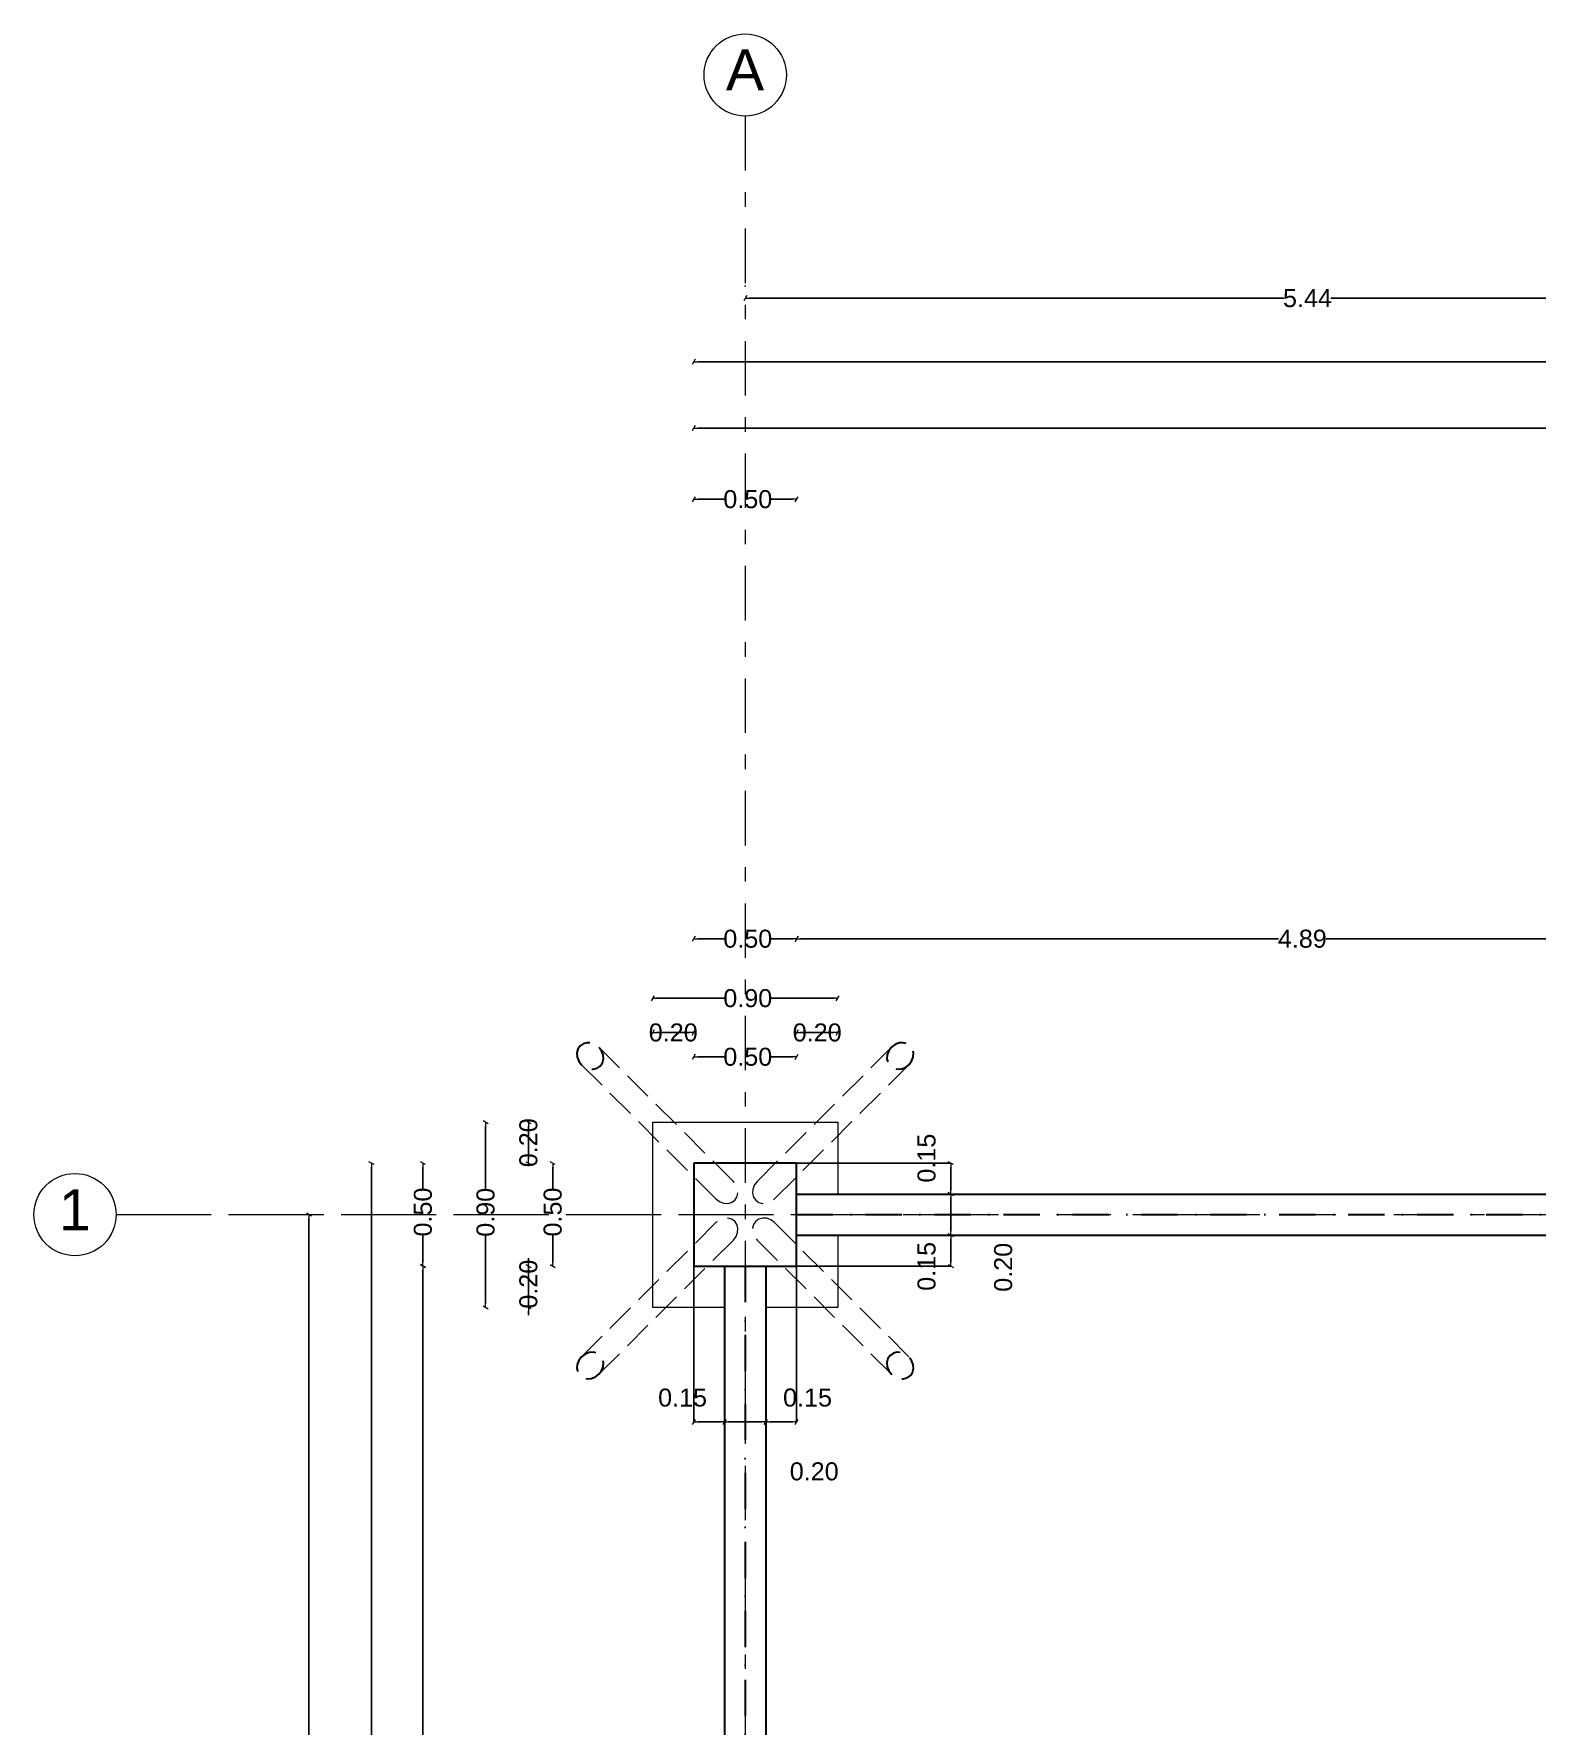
# Model space of a CAD drawing. Header units: millimetres. Extents: x -71878 to 121433, y -67383 to 83273.
# Drawn here: x -58834 to -51524, y 15398 to 23626 of the extents above; entities that cross this region are included whole.
import ezdxf

# ---------------------------------------------------------------- set-up
doc = ezdxf.new("R2010")
doc.units = ezdxf.units.MM
doc.header["$MEASUREMENT"] = 0
for name, pattern in [('Dot & Dashed', [335.138881, 176.388884, -88.194442, 0, -70.555556]), ('Double Dashed', [546.805537, 264.583325, -105.833328, 70.555556, -105.833328]), ('Hidden Line', [195.611112, 141.111112, -54.5])]:
    doc.linetypes.add(name, pattern=pattern)
for name, color, linetype, lineweight in [('ACOTACIONES', 7, 'Continuous', 9), ('COLUMNAS_Pluma_Nº__1', 7, 'Continuous', 0), ('COLUMNAS_Pluma_Nº__81', 7, 'Continuous', 30), ('EJES_Pluma_Nº__21', 7, 'Continuous', 5), ('Losas_Pluma_Nº__1', 7, 'Continuous', 0), ('VIGAS DE CIMENTACION_Pluma_Nº__81', 7, 'Continuous', 30)]:
    doc.layers.add(name, color=color, linetype=linetype, lineweight=lineweight)
doc.styles.add('Estilo_Generado_1', font='swiss.ttf')
doc.styles.add('Estilo_Generado_2', font='Arial.ttf')
doc.dimstyles.new('Estilo_Generado__1', dxfattribs={"dimtxt": 87.5, "dimasz": 19, "dimexe": 0.18, "dimexo": 0, "dimgap": 0.09, "dimtad": 0, "dimlfac": 0.001, "dimzin": 0, "dimdsep": 46, "dimtxsty": 'Estilo_Generado_2', "dimblk": 'ARROWHEAD_2', "dimblk1": 'ARROWHEAD_2', "dimblk2": 'ARROWHEAD_2', "dimcen": 0.09, "dimse1": 1, "dimse2": 1, "dimclrd": 7, "dimclre": 7, "dimclrt": 7, "dimadec": 0, "dimazin": 0, "dimtfac": 1, "dimtmove": 0, "dimatfit": 3, "dimfxl": 1, "dimtolj": 1, "dimtzin": 0, "dimarcsym": 0})
doc.dimstyles.new('Estilo_Generado__2', dxfattribs={"dimtxt": 87.5, "dimasz": 19, "dimexe": 0.18, "dimexo": 0, "dimgap": 0.09, "dimtad": 0, "dimlfac": 0.001, "dimzin": 0, "dimdsep": 46, "dimtxsty": 'Estilo_Generado_2', "dimblk": 'ARROWHEAD_2', "dimblk1": 'ARROWHEAD_2', "dimblk2": 'ARROWHEAD_2', "dimcen": 0.09, "dimse1": 1, "dimse2": 1, "dimclrd": 7, "dimclre": 7, "dimclrt": 7, "dimadec": 0, "dimazin": 0, "dimtfac": 1, "dimtmove": 0, "dimatfit": 3, "dimfxl": 1, "dimtolj": 1, "dimtzin": 0, "dimarcsym": 0})
doc.dimstyles.new('Estilo_Generado__3', dxfattribs={"dimtxt": 87.5, "dimasz": 19, "dimexe": 0.18, "dimexo": 0, "dimgap": 0.09, "dimtad": 0, "dimlfac": 0.001, "dimzin": 0, "dimdsep": 46, "dimtxsty": 'Estilo_Generado_2', "dimblk": 'ARROWHEAD_2', "dimblk1": 'ARROWHEAD_2', "dimblk2": 'ARROWHEAD_2', "dimcen": 0.09, "dimclrd": 7, "dimclre": 7, "dimclrt": 7, "dimadec": 0, "dimazin": 0, "dimtfac": 1, "dimtdec": 4, "dimtmove": 2, "dimatfit": 3, "dimfxl": 1, "dimtolj": 1, "dimtzin": 0, "dimarcsym": 0})
doc.dimstyles.new('Estilo_Generado__4', dxfattribs={"dimtxt": 87.5, "dimasz": 19, "dimexe": 0.18, "dimexo": 0, "dimgap": 0.09, "dimtad": 0, "dimtih": 1, "dimtoh": 1, "dimlfac": 0.001, "dimzin": 0, "dimdsep": 46, "dimtxsty": 'Estilo_Generado_2', "dimblk": 'ARROWHEAD_2', "dimblk1": 'ARROWHEAD_2', "dimblk2": 'ARROWHEAD_2', "dimcen": 0.09, "dimclrd": 7, "dimclre": 7, "dimclrt": 7, "dimadec": 0, "dimazin": 0, "dimtfac": 1, "dimtdec": 4, "dimtmove": 2, "dimatfit": 3, "dimfxl": 1, "dimtolj": 1, "dimtzin": 0, "dimarcsym": 0})

# ---------------------------------------------------------------- blocks, each defined once
blk = doc.blocks.new('ARROWHEAD_2')
at = {"color": 0, "linetype": 'Continuous', "lineweight": 0}
for p, q in [((0, 0), (-1, 0)), ((-0.38, -0.66), (0.38, 0.66))]:
    blk.add_line(p, q, dxfattribs=at)
blk = doc.blocks.new('*D306')
at = {"layer": 'ACOTACIONES', "color": 7, "linetype": 'Continuous', "lineweight": -2, "transparency": 16777216}
for p, q in [((-56429, 17654.2), (-56429, 17673.2)), ((-56429, 17433.9), (-56429, 17635.2)), ((-56429, 17414.9), (-56429, 17395.9))]:
    blk.add_line(p, q, dxfattribs=at)
at = {"layer": 'Defpoints', "color": 0, "linetype": 'Continuous', "transparency": 16777216}
for p in [(-56429, 17635.2), (-55624.9, 17635.2), (-55824.9, 17433.9)]:
    blk.add_point(p, dxfattribs=at)
at = {"layer": 'ACOTACIONES', "color": 7, "linetype": 'Continuous', "lineweight": -2, "transparency": 16777216, "xscale": 19, "yscale": 19, "zscale": 19}
for p, rotation in [((-56429, 17635.2), 270), ((-56429, 17433.9), 90)]:
    blk.add_blockref('ARROWHEAD_2', p, dxfattribs=dict(at, rotation=rotation))
at = {"layer": 'ACOTACIONES', "color": 7, "linetype": 'Continuous', "transparency": 16777216, "insert": (-56429, 17546.9), "char_height": 87.5, "attachment_point": 5, "rotation": 90, "style": 'Estilo_Generado_2'}
blk.add_mtext('\\A1;0.20', dxfattribs=at)
blk = doc.blocks.new('*D307')
at = {"layer": 'ACOTACIONES', "color": 7, "linetype": 'Continuous', "lineweight": -2, "transparency": 16777216}
for p, q in [((-56310.8, 18116.2), (-56310.8, 18010.5)), ((-56310.8, 17654.2), (-56310.8, 17784.7))]:
    blk.add_line(p, q, dxfattribs=at)
at = {"layer": 'Defpoints', "color": 0, "linetype": 'Continuous', "transparency": 16777216}
for p in [(-56310.8, 18135.2), (-55624.9, 18135.2), (-55624.9, 17635.2)]:
    blk.add_point(p, dxfattribs=at)
at = {"layer": 'ACOTACIONES', "color": 7, "linetype": 'Continuous', "lineweight": -2, "transparency": 16777216, "xscale": 19, "yscale": 19, "zscale": 19}
for p, rotation in [((-56310.8, 18135.2), 90), ((-56310.8, 17635.2), 270)]:
    blk.add_blockref('ARROWHEAD_2', p, dxfattribs=dict(at, rotation=rotation))
at = {"layer": 'ACOTACIONES', "color": 7, "linetype": 'Continuous', "transparency": 16777216, "insert": (-56310.8, 17897.6), "char_height": 87.5, "attachment_point": 5, "rotation": 90, "style": 'Estilo_Generado_2'}
blk.add_mtext('\\A1;0.50', dxfattribs=at)
blk = doc.blocks.new('*D308')
at = {"layer": 'ACOTACIONES', "color": 7, "linetype": 'Continuous', "lineweight": -2, "transparency": 16777216}
blk.add_line((-56429, 18154.2), (-56429, 18314.9), dxfattribs=at)
at = {"layer": 'Defpoints', "color": 0, "linetype": 'Continuous', "transparency": 16777216}
for p in [(-56429, 18333.9), (-55824.9, 18333.9), (-55624.9, 18135.2)]:
    blk.add_point(p, dxfattribs=at)
at = {"layer": 'ACOTACIONES', "color": 7, "linetype": 'Continuous', "lineweight": -2, "transparency": 16777216, "xscale": 19, "yscale": 19, "zscale": 19}
for p, rotation in [((-56429, 18333.9), 90), ((-56429, 18135.2), 270)]:
    blk.add_blockref('ARROWHEAD_2', p, dxfattribs=dict(at, rotation=rotation))
at = {"layer": 'ACOTACIONES', "color": 7, "linetype": 'Continuous', "transparency": 16777216, "insert": (-56429, 18234.6), "char_height": 87.5, "attachment_point": 5, "rotation": 90, "style": 'Estilo_Generado_2'}
blk.add_mtext('\\A1;0.20', dxfattribs=at)
blk = doc.blocks.new('*D309')
at = {"layer": 'ACOTACIONES', "color": 7, "linetype": 'Continuous', "lineweight": -2, "transparency": 16777216}
blk.add_line((-55805.9, 18770.2), (-55643.9, 18770.2), dxfattribs=at)
at = {"layer": 'Defpoints', "color": 0, "linetype": 'Continuous', "transparency": 16777216}
for p in [(-55624.9, 18770.2), (-55824.9, 18333.9), (-55624.9, 18135.2)]:
    blk.add_point(p, dxfattribs=at)
at = {"layer": 'ACOTACIONES', "color": 7, "linetype": 'Continuous', "lineweight": -2, "transparency": 16777216, "xscale": 19, "yscale": 19, "zscale": 19, "rotation": 180}
blk.add_blockref('ARROWHEAD_2', (-55824.9, 18770.2), dxfattribs=at)
at = {"layer": 'ACOTACIONES', "color": 7, "linetype": 'Continuous', "lineweight": -2, "transparency": 16777216, "xscale": 19, "yscale": 19, "zscale": 19}
blk.add_blockref('ARROWHEAD_2', (-55624.9, 18770.2), dxfattribs=at)
at = {"layer": 'ACOTACIONES', "color": 7, "linetype": 'Continuous', "transparency": 16777216, "insert": (-55724.9, 18770.2), "char_height": 87.5, "attachment_point": 5, "style": 'Estilo_Generado_2'}
blk.add_mtext('\\A1;0.20', dxfattribs=at)
blk = doc.blocks.new('*D310')
at = {"layer": 'ACOTACIONES', "color": 7, "linetype": 'Continuous', "lineweight": -2, "transparency": 16777216}
for p, q in [((-55605.9, 18652), (-55475.5, 18652)), ((-55143.9, 18652), (-55249.7, 18652))]:
    blk.add_line(p, q, dxfattribs=at)
at = {"layer": 'Defpoints', "color": 0, "linetype": 'Continuous', "transparency": 16777216}
for p in [(-55124.9, 18652), (-55624.9, 18135.2), (-55124.9, 18135.2)]:
    blk.add_point(p, dxfattribs=at)
at = {"layer": 'ACOTACIONES', "color": 7, "linetype": 'Continuous', "lineweight": -2, "transparency": 16777216, "xscale": 19, "yscale": 19, "zscale": 19, "rotation": 180}
blk.add_blockref('ARROWHEAD_2', (-55624.9, 18652), dxfattribs=at)
at = {"layer": 'ACOTACIONES', "color": 7, "linetype": 'Continuous', "lineweight": -2, "transparency": 16777216, "xscale": 19, "yscale": 19, "zscale": 19}
blk.add_blockref('ARROWHEAD_2', (-55124.9, 18652), dxfattribs=at)
at = {"layer": 'ACOTACIONES', "color": 7, "linetype": 'Continuous', "transparency": 16777216, "insert": (-55362.6, 18652), "char_height": 87.5, "attachment_point": 5, "style": 'Estilo_Generado_2'}
blk.add_mtext('\\A1;0.50', dxfattribs=at)
blk = doc.blocks.new('*D311')
at = {"layer": 'ACOTACIONES', "color": 7, "linetype": 'Continuous', "lineweight": -2, "transparency": 16777216}
blk.add_line((-55105.9, 18770.2), (-54943.9, 18770.2), dxfattribs=at)
at = {"layer": 'Defpoints', "color": 0, "linetype": 'Continuous', "transparency": 16777216}
for p in [(-54924.9, 18770.2), (-54924.9, 18333.9), (-55124.9, 18135.2)]:
    blk.add_point(p, dxfattribs=at)
at = {"layer": 'ACOTACIONES', "color": 7, "linetype": 'Continuous', "lineweight": -2, "transparency": 16777216, "xscale": 19, "yscale": 19, "zscale": 19, "rotation": 180}
blk.add_blockref('ARROWHEAD_2', (-55124.9, 18770.2), dxfattribs=at)
at = {"layer": 'ACOTACIONES', "color": 7, "linetype": 'Continuous', "lineweight": -2, "transparency": 16777216, "xscale": 19, "yscale": 19, "zscale": 19}
blk.add_blockref('ARROWHEAD_2', (-54924.9, 18770.2), dxfattribs=at)
at = {"layer": 'ACOTACIONES', "color": 7, "linetype": 'Continuous', "transparency": 16777216, "insert": (-55024.9, 18770.2), "char_height": 87.5, "attachment_point": 5, "style": 'Estilo_Generado_2'}
blk.add_mtext('\\A1;0.20', dxfattribs=at)
blk = doc.blocks.new('*D313')
at = {"layer": 'ACOTACIONES', "color": 7, "linetype": 'Continuous', "lineweight": -2, "transparency": 16777216}
for p, q in [((-56942.1, 17616.2), (-56942.1, 14567.1)), ((-56942.1, 11265.1), (-56942.1, 14338.9))]:
    blk.add_line(p, q, dxfattribs=at)
at = {"layer": 'Defpoints', "color": 0, "linetype": 'Continuous', "transparency": 16777216}
for p in [(-56942.1, 17635.2), (-55624.9, 17635.2), (-55624.9, 11246.1)]:
    blk.add_point(p, dxfattribs=at)
at = {"layer": 'ACOTACIONES', "color": 7, "linetype": 'Continuous', "lineweight": -2, "transparency": 16777216, "xscale": 19, "yscale": 19, "zscale": 19}
for p, rotation in [((-56942.1, 17635.2), 90), ((-56942.1, 11246.1), 270)]:
    blk.add_blockref('ARROWHEAD_2', p, dxfattribs=dict(at, rotation=rotation))
at = {"layer": 'ACOTACIONES', "color": 7, "linetype": 'Continuous', "transparency": 16777216, "insert": (-56942.1, 14453), "char_height": 87.5, "attachment_point": 5, "rotation": 90, "style": 'Estilo_Generado_2'}
blk.add_mtext('\\A1;6.39', dxfattribs=at)
blk = doc.blocks.new('*D314')
at = {"layer": 'ACOTACIONES', "color": 7, "linetype": 'Continuous', "lineweight": -2, "transparency": 16777216}
for p, q in [((-56942.1, 18116.2), (-56942.1, 18010.5)), ((-56942.1, 17654.2), (-56942.1, 17784.7))]:
    blk.add_line(p, q, dxfattribs=at)
at = {"layer": 'Defpoints', "color": 0, "linetype": 'Continuous', "transparency": 16777216}
for p in [(-56942.1, 18135.2), (-55624.9, 18135.2), (-55624.9, 17635.2)]:
    blk.add_point(p, dxfattribs=at)
at = {"layer": 'ACOTACIONES', "color": 7, "linetype": 'Continuous', "lineweight": -2, "transparency": 16777216, "xscale": 19, "yscale": 19, "zscale": 19}
for p, rotation in [((-56942.1, 18135.2), 90), ((-56942.1, 17635.2), 270)]:
    blk.add_blockref('ARROWHEAD_2', p, dxfattribs=dict(at, rotation=rotation))
at = {"layer": 'ACOTACIONES', "color": 7, "linetype": 'Continuous', "transparency": 16777216, "insert": (-56942.1, 17897.6), "char_height": 87.5, "attachment_point": 5, "rotation": 90, "style": 'Estilo_Generado_2'}
blk.add_mtext('\\A1;0.50', dxfattribs=at)
blk = doc.blocks.new('*D331')
at = {"layer": 'ACOTACIONES', "color": 7, "linetype": 'Continuous', "lineweight": -2, "transparency": 16777216}
for p, q in [((-56637.2, 18314.9), (-56637.2, 18009.2)), ((-56637.2, 17452.9), (-56637.2, 17783.4))]:
    blk.add_line(p, q, dxfattribs=at)
at = {"layer": 'Defpoints', "color": 0, "linetype": 'Continuous', "transparency": 16777216}
for p in [(-56637.2, 18333.9), (-55824.9, 18333.9), (-55824.9, 17433.9)]:
    blk.add_point(p, dxfattribs=at)
at = {"layer": 'ACOTACIONES', "color": 7, "linetype": 'Continuous', "lineweight": -2, "transparency": 16777216, "xscale": 19, "yscale": 19, "zscale": 19}
for p, rotation in [((-56637.2, 18333.9), 90), ((-56637.2, 17433.9), 270)]:
    blk.add_blockref('ARROWHEAD_2', p, dxfattribs=dict(at, rotation=rotation))
at = {"layer": 'ACOTACIONES', "color": 7, "linetype": 'Continuous', "transparency": 16777216, "insert": (-56637.2, 17896.3), "char_height": 87.5, "attachment_point": 5, "rotation": 90, "style": 'Estilo_Generado_2'}
blk.add_mtext('\\A1;0.90', dxfattribs=at)
blk = doc.blocks.new('*D332')
at = {"layer": 'ACOTACIONES', "color": 7, "linetype": 'Continuous', "lineweight": -2, "transparency": 16777216}
for p, q in [((-55805.9, 18936.9), (-55475.5, 18936.9)), ((-54943.9, 18936.9), (-55249.7, 18936.9))]:
    blk.add_line(p, q, dxfattribs=at)
at = {"layer": 'Defpoints', "color": 0, "linetype": 'Continuous', "transparency": 16777216}
for p in [(-54924.9, 18936.9), (-55824.9, 18333.9), (-54924.9, 18333.9)]:
    blk.add_point(p, dxfattribs=at)
at = {"layer": 'ACOTACIONES', "color": 7, "linetype": 'Continuous', "lineweight": -2, "transparency": 16777216, "xscale": 19, "yscale": 19, "zscale": 19, "rotation": 180}
blk.add_blockref('ARROWHEAD_2', (-55824.9, 18936.9), dxfattribs=at)
at = {"layer": 'ACOTACIONES', "color": 7, "linetype": 'Continuous', "lineweight": -2, "transparency": 16777216, "xscale": 19, "yscale": 19, "zscale": 19}
blk.add_blockref('ARROWHEAD_2', (-54924.9, 18936.9), dxfattribs=at)
at = {"layer": 'ACOTACIONES', "color": 7, "linetype": 'Continuous', "transparency": 16777216, "insert": (-55362.6, 18936.9), "char_height": 87.5, "attachment_point": 5, "style": 'Estilo_Generado_2'}
blk.add_mtext('\\A1;0.90', dxfattribs=at)
blk = doc.blocks.new('*D343')
at = {"layer": 'ACOTACIONES', "color": 7, "linetype": 'Continuous', "lineweight": -2, "transparency": 16777216}
for p, q in [((-57192.1, 18116.2), (-57192.1, 14566.5)), ((-57192.1, 10765.1), (-57192.1, 14339.5))]:
    blk.add_line(p, q, dxfattribs=at)
at = {"layer": 'Defpoints', "color": 0, "linetype": 'Continuous', "transparency": 16777216}
for p in [(-57192.1, 18135.2), (-55624.9, 18135.2), (-55624.9, 10746.1)]:
    blk.add_point(p, dxfattribs=at)
at = {"layer": 'ACOTACIONES', "color": 7, "linetype": 'Continuous', "lineweight": -2, "transparency": 16777216, "xscale": 19, "yscale": 19, "zscale": 19}
for p, rotation in [((-57192.1, 18135.2), 90), ((-57192.1, 10746.1), 270)]:
    blk.add_blockref('ARROWHEAD_2', p, dxfattribs=dict(at, rotation=rotation))
at = {"layer": 'ACOTACIONES', "color": 7, "linetype": 'Continuous', "transparency": 16777216, "insert": (-57192.1, 14453), "char_height": 87.5, "attachment_point": 5, "rotation": 90, "style": 'Estilo_Generado_2'}
blk.add_mtext('\\A1;7.39', dxfattribs=at)
blk = doc.blocks.new('*D368')
at = {"layer": 'ACOTACIONES', "color": 7, "linetype": 'Continuous', "lineweight": -2, "transparency": 16777216}
for p, q in [((-55605.9, 19226), (-55475.5, 19226)), ((-55143.9, 19226), (-55249.7, 19226))]:
    blk.add_line(p, q, dxfattribs=at)
at = {"layer": 'Defpoints', "color": 0, "linetype": 'Continuous', "transparency": 16777216}
for p in [(-55124.9, 19226), (-55624.9, 18135.2), (-55124.9, 18135.2)]:
    blk.add_point(p, dxfattribs=at)
at = {"layer": 'ACOTACIONES', "color": 7, "linetype": 'Continuous', "lineweight": -2, "transparency": 16777216, "xscale": 19, "yscale": 19, "zscale": 19, "rotation": 180}
blk.add_blockref('ARROWHEAD_2', (-55624.9, 19226), dxfattribs=at)
at = {"layer": 'ACOTACIONES', "color": 7, "linetype": 'Continuous', "lineweight": -2, "transparency": 16777216, "xscale": 19, "yscale": 19, "zscale": 19}
blk.add_blockref('ARROWHEAD_2', (-55124.9, 19226), dxfattribs=at)
at = {"layer": 'ACOTACIONES', "color": 7, "linetype": 'Continuous', "transparency": 16777216, "insert": (-55362.6, 19226), "char_height": 87.5, "attachment_point": 5, "style": 'Estilo_Generado_2'}
blk.add_mtext('\\A1;0.50', dxfattribs=at)
blk = doc.blocks.new('*D369')
at = {"layer": 'ACOTACIONES', "color": 7, "linetype": 'Continuous', "lineweight": -2, "transparency": 16777216}
for p, q in [((-55105.9, 19226), (-52781.4, 19226)), ((-50250.9, 19226), (-52550.8, 19226))]:
    blk.add_line(p, q, dxfattribs=at)
at = {"layer": 'Defpoints', "color": 0, "linetype": 'Continuous', "transparency": 16777216}
for p in [(-50231.9, 19226), (-50231.9, 18185.2), (-55124.9, 18135.2)]:
    blk.add_point(p, dxfattribs=at)
at = {"layer": 'ACOTACIONES', "color": 7, "linetype": 'Continuous', "lineweight": -2, "transparency": 16777216, "xscale": 19, "yscale": 19, "zscale": 19, "rotation": 180}
blk.add_blockref('ARROWHEAD_2', (-55124.9, 19226), dxfattribs=at)
at = {"layer": 'ACOTACIONES', "color": 7, "linetype": 'Continuous', "lineweight": -2, "transparency": 16777216, "xscale": 19, "yscale": 19, "zscale": 19}
blk.add_blockref('ARROWHEAD_2', (-50231.9, 19226), dxfattribs=at)
at = {"layer": 'ACOTACIONES', "color": 7, "linetype": 'Continuous', "transparency": 16777216, "insert": (-52666.1, 19226), "char_height": 87.5, "attachment_point": 5, "style": 'Estilo_Generado_2'}
blk.add_mtext('\\A1;4.89', dxfattribs=at)
blk = doc.blocks.new('*D373')
at = {"layer": 'ACOTACIONES', "color": 7, "linetype": 'Continuous', "lineweight": -2, "transparency": 16777216}
for p, q in [((-57496.1, 17866.2), (-57496.1, 14565.8)), ((-57496.1, 11012.5), (-57496.1, 14337.6))]:
    blk.add_line(p, q, dxfattribs=at)
at = {"layer": 'Defpoints', "color": 0, "linetype": 'Continuous', "transparency": 16777216}
for p in [(-57496.1, 17885.2), (-55374.9, 17885.2), (-55374.9, 10993.5)]:
    blk.add_point(p, dxfattribs=at)
at = {"layer": 'ACOTACIONES', "color": 7, "linetype": 'Continuous', "lineweight": -2, "transparency": 16777216, "xscale": 19, "yscale": 19, "zscale": 19}
for p, rotation in [((-57496.1, 17885.2), 90), ((-57496.1, 10993.5), 270)]:
    blk.add_blockref('ARROWHEAD_2', p, dxfattribs=dict(at, rotation=rotation))
at = {"layer": 'ACOTACIONES', "color": 7, "linetype": 'Continuous', "transparency": 16777216, "insert": (-57496.1, 14451.7), "char_height": 87.5, "attachment_point": 5, "rotation": 90, "style": 'Estilo_Generado_2'}
blk.add_mtext('\\A1;6.89', dxfattribs=at)
blk = doc.blocks.new('*D376')
at = {"layer": 'ACOTACIONES', "color": 7, "linetype": 'Continuous', "lineweight": -2, "transparency": 16777216}
for p, q in [((-55124.9, 17785.2), (-54374.6, 17785.2)), ((-54374.8, 17654.2), (-54374.8, 17766.2)), ((-55124.9, 17635.2), (-54374.6, 17635.2))]:
    blk.add_line(p, q, dxfattribs=at)
at = {"layer": 'Defpoints', "color": 0, "linetype": 'Continuous', "transparency": 16777216}
for p in [(-55124.9, 17785.2), (-54374.8, 17785.2), (-55124.9, 17635.2)]:
    blk.add_point(p, dxfattribs=at)
at = {"layer": 'ACOTACIONES', "color": 7, "linetype": 'Continuous', "lineweight": -2, "transparency": 16777216, "xscale": 19, "yscale": 19, "zscale": 19}
for p, rotation in [((-54374.8, 17785.2), 90), ((-54374.8, 17635.2), 270)]:
    blk.add_blockref('ARROWHEAD_2', p, dxfattribs=dict(at, rotation=rotation))
at = {"layer": 'ACOTACIONES', "color": 7, "linetype": 'Continuous', "transparency": 16777216, "insert": (-54492.9, 17633.6), "char_height": 87.5, "attachment_point": 5, "rotation": 90, "style": 'Estilo_Generado_2'}
blk.add_mtext('\\A1;0.15', dxfattribs=at)
blk = doc.blocks.new('*D377')
at = {"layer": 'ACOTACIONES', "color": 7, "linetype": 'Continuous', "lineweight": -2, "transparency": 16777216}
for p, q in [((-55124.9, 17985.2), (-54374.6, 17985.2)), ((-54374.8, 17804.2), (-54374.8, 17966.2)), ((-55124.9, 17785.2), (-54374.6, 17785.2))]:
    blk.add_line(p, q, dxfattribs=at)
at = {"layer": 'Defpoints', "color": 0, "linetype": 'Continuous', "transparency": 16777216}
for p in [(-55124.9, 17985.2), (-54374.8, 17985.2), (-55124.9, 17785.2)]:
    blk.add_point(p, dxfattribs=at)
at = {"layer": 'ACOTACIONES', "color": 7, "linetype": 'Continuous', "lineweight": -2, "transparency": 16777216, "xscale": 19, "yscale": 19, "zscale": 19}
for p, rotation in [((-54374.8, 17985.2), 90), ((-54374.8, 17785.2), 270)]:
    blk.add_blockref('ARROWHEAD_2', p, dxfattribs=dict(at, rotation=rotation))
at = {"layer": 'ACOTACIONES', "color": 7, "linetype": 'Continuous', "transparency": 16777216, "insert": (-54120.2, 17628.9), "char_height": 87.5, "attachment_point": 5, "rotation": 90, "style": 'Estilo_Generado_2'}
blk.add_mtext('\\A1;0.20', dxfattribs=at)
blk = doc.blocks.new('*D378')
at = {"layer": 'ACOTACIONES', "color": 7, "linetype": 'Continuous', "lineweight": -2, "transparency": 16777216}
for p, q in [((-55124.9, 18135.2), (-54374.6, 18135.2)), ((-54374.8, 18004.2), (-54374.8, 18116.2)), ((-55124.9, 17985.2), (-54374.6, 17985.2))]:
    blk.add_line(p, q, dxfattribs=at)
at = {"layer": 'Defpoints', "color": 0, "linetype": 'Continuous', "transparency": 16777216}
for p in [(-55124.9, 18135.2), (-54374.8, 18135.2), (-55124.9, 17985.2)]:
    blk.add_point(p, dxfattribs=at)
at = {"layer": 'ACOTACIONES', "color": 7, "linetype": 'Continuous', "lineweight": -2, "transparency": 16777216, "xscale": 19, "yscale": 19, "zscale": 19}
for p, rotation in [((-54374.8, 18135.2), 90), ((-54374.8, 17985.2), 270)]:
    blk.add_blockref('ARROWHEAD_2', p, dxfattribs=dict(at, rotation=rotation))
at = {"layer": 'ACOTACIONES', "color": 7, "linetype": 'Continuous', "transparency": 16777216, "insert": (-54492.9, 18159.6), "char_height": 87.5, "attachment_point": 5, "rotation": 90, "style": 'Estilo_Generado_2'}
blk.add_mtext('\\A1;0.15', dxfattribs=at)
blk = doc.blocks.new('*D385')
at = {"layer": 'ACOTACIONES', "color": 7, "linetype": 'Continuous', "lineweight": -2, "transparency": 16777216}
for p, q in [((-55624.9, 17635.2), (-55624.9, 16876.8)), ((-55474.9, 17635.2), (-55474.9, 16876.8)), ((-55605.9, 16876.9), (-55493.9, 16876.9))]:
    blk.add_line(p, q, dxfattribs=at)
at = {"layer": 'Defpoints', "color": 0, "linetype": 'Continuous', "transparency": 16777216}
for p in [(-55624.9, 17635.2), (-55474.9, 17635.2), (-55474.9, 16876.9)]:
    blk.add_point(p, dxfattribs=at)
at = {"layer": 'ACOTACIONES', "color": 7, "linetype": 'Continuous', "lineweight": -2, "transparency": 16777216, "xscale": 19, "yscale": 19, "zscale": 19, "rotation": 180}
blk.add_blockref('ARROWHEAD_2', (-55624.9, 16876.9), dxfattribs=at)
at = {"layer": 'ACOTACIONES', "color": 7, "linetype": 'Continuous', "lineweight": -2, "transparency": 16777216, "xscale": 19, "yscale": 19, "zscale": 19}
blk.add_blockref('ARROWHEAD_2', (-55474.9, 16876.9), dxfattribs=at)
at = {"layer": 'ACOTACIONES', "color": 7, "linetype": 'Continuous', "transparency": 16777216, "insert": (-55679.5, 16995.1), "char_height": 87.5, "attachment_point": 5, "style": 'Estilo_Generado_2'}
blk.add_mtext('\\A1;0.15', dxfattribs=at)
blk = doc.blocks.new('*D386')
at = {"layer": 'ACOTACIONES', "color": 7, "linetype": 'Continuous', "lineweight": -2, "transparency": 16777216}
for p, q in [((-55474.9, 17635.2), (-55474.9, 16876.8)), ((-55274.9, 17635.2), (-55274.9, 16876.8)), ((-55455.9, 16876.9), (-55293.9, 16876.9))]:
    blk.add_line(p, q, dxfattribs=at)
at = {"layer": 'Defpoints', "color": 0, "linetype": 'Continuous', "transparency": 16777216}
for p in [(-55474.9, 17635.2), (-55274.9, 17635.2), (-55274.9, 16876.9)]:
    blk.add_point(p, dxfattribs=at)
at = {"layer": 'ACOTACIONES', "color": 7, "linetype": 'Continuous', "lineweight": -2, "transparency": 16777216, "xscale": 19, "yscale": 19, "zscale": 19, "rotation": 180}
blk.add_blockref('ARROWHEAD_2', (-55474.9, 16876.9), dxfattribs=at)
at = {"layer": 'ACOTACIONES', "color": 7, "linetype": 'Continuous', "lineweight": -2, "transparency": 16777216, "xscale": 19, "yscale": 19, "zscale": 19}
blk.add_blockref('ARROWHEAD_2', (-55274.9, 16876.9), dxfattribs=at)
at = {"layer": 'ACOTACIONES', "color": 7, "linetype": 'Continuous', "transparency": 16777216, "insert": (-55039.4, 16636.3), "char_height": 87.5, "attachment_point": 5, "style": 'Estilo_Generado_2'}
blk.add_mtext('\\A1;0.20', dxfattribs=at)
blk = doc.blocks.new('*D387')
at = {"layer": 'ACOTACIONES', "color": 7, "linetype": 'Continuous', "lineweight": -2, "transparency": 16777216}
for p, q in [((-55274.9, 17635.2), (-55274.9, 16876.8)), ((-55124.9, 17635.2), (-55124.9, 16876.8)), ((-55255.9, 16876.9), (-55143.9, 16876.9))]:
    blk.add_line(p, q, dxfattribs=at)
at = {"layer": 'Defpoints', "color": 0, "linetype": 'Continuous', "transparency": 16777216}
for p in [(-55274.9, 17635.2), (-55124.9, 17635.2), (-55124.9, 16876.9)]:
    blk.add_point(p, dxfattribs=at)
at = {"layer": 'ACOTACIONES', "color": 7, "linetype": 'Continuous', "lineweight": -2, "transparency": 16777216, "xscale": 19, "yscale": 19, "zscale": 19, "rotation": 180}
blk.add_blockref('ARROWHEAD_2', (-55274.9, 16876.9), dxfattribs=at)
at = {"layer": 'ACOTACIONES', "color": 7, "linetype": 'Continuous', "lineweight": -2, "transparency": 16777216, "xscale": 19, "yscale": 19, "zscale": 19}
blk.add_blockref('ARROWHEAD_2', (-55124.9, 16876.9), dxfattribs=at)
at = {"layer": 'ACOTACIONES', "color": 7, "linetype": 'Continuous', "transparency": 16777216, "insert": (-55072, 16995.1), "char_height": 87.5, "attachment_point": 5, "style": 'Estilo_Generado_2'}
blk.add_mtext('\\A1;0.15', dxfattribs=at)
blk = doc.blocks.new('*D400')
at = {"layer": 'ACOTACIONES', "color": 7, "linetype": 'Continuous', "lineweight": -2, "transparency": 16777216}
for p, q in [((-55605.9, 21363), (-55475.5, 21363)), ((-55143.9, 21363), (-55249.7, 21363))]:
    blk.add_line(p, q, dxfattribs=at)
at = {"layer": 'Defpoints', "color": 0, "linetype": 'Continuous', "transparency": 16777216}
for p in [(-55124.9, 21363), (-55624.9, 18135.2), (-55124.9, 18135.2)]:
    blk.add_point(p, dxfattribs=at)
at = {"layer": 'ACOTACIONES', "color": 7, "linetype": 'Continuous', "lineweight": -2, "transparency": 16777216, "xscale": 19, "yscale": 19, "zscale": 19, "rotation": 180}
blk.add_blockref('ARROWHEAD_2', (-55624.9, 21363), dxfattribs=at)
at = {"layer": 'ACOTACIONES', "color": 7, "linetype": 'Continuous', "lineweight": -2, "transparency": 16777216, "xscale": 19, "yscale": 19, "zscale": 19}
blk.add_blockref('ARROWHEAD_2', (-55124.9, 21363), dxfattribs=at)
at = {"layer": 'ACOTACIONES', "color": 7, "linetype": 'Continuous', "transparency": 16777216, "insert": (-55362.6, 21363), "char_height": 87.5, "attachment_point": 5, "style": 'Estilo_Generado_2'}
blk.add_mtext('\\A1;0.50', dxfattribs=at)
blk = doc.blocks.new('*D401')
at = {"layer": 'ACOTACIONES', "color": 7, "linetype": 'Continuous', "lineweight": -2, "transparency": 16777216}
for p, q in [((-55605.9, 22030.9), (-50050.2, 22030.9)), ((-44257.9, 22030.9), (-49773.1, 22030.9))]:
    blk.add_line(p, q, dxfattribs=at)
at = {"layer": 'Defpoints', "color": 0, "linetype": 'Continuous', "transparency": 16777216}
for p in [(-44238.9, 22030.9), (-55624.9, 18135.2), (-44238.9, 18135.2)]:
    blk.add_point(p, dxfattribs=at)
at = {"layer": 'ACOTACIONES', "color": 7, "linetype": 'Continuous', "lineweight": -2, "transparency": 16777216, "xscale": 19, "yscale": 19, "zscale": 19, "rotation": 180}
blk.add_blockref('ARROWHEAD_2', (-55624.9, 22030.9), dxfattribs=at)
at = {"layer": 'ACOTACIONES', "color": 7, "linetype": 'Continuous', "lineweight": -2, "transparency": 16777216, "xscale": 19, "yscale": 19, "zscale": 19}
blk.add_blockref('ARROWHEAD_2', (-44238.9, 22030.9), dxfattribs=at)
at = {"layer": 'ACOTACIONES', "color": 7, "linetype": 'Continuous', "transparency": 16777216, "insert": (-49911.6, 22030.9), "char_height": 87.5, "attachment_point": 5, "style": 'Estilo_Generado_2'}
blk.add_mtext('\\A1;11.39', dxfattribs=at)
blk = doc.blocks.new('*D402')
at = {"layer": 'ACOTACIONES', "color": 7, "linetype": 'Continuous', "lineweight": -2, "transparency": 16777216}
for p, q in [((-55605.9, 21708.7), (-50075.2, 21708.7)), ((-44307.9, 21708.7), (-49798.1, 21708.7))]:
    blk.add_line(p, q, dxfattribs=at)
at = {"layer": 'Defpoints', "color": 0, "linetype": 'Continuous', "transparency": 16777216}
for p in [(-44288.9, 21708.7), (-44288.9, 20462.1), (-55624.9, 18135.2)]:
    blk.add_point(p, dxfattribs=at)
at = {"layer": 'ACOTACIONES', "color": 7, "linetype": 'Continuous', "lineweight": -2, "transparency": 16777216, "xscale": 19, "yscale": 19, "zscale": 19, "rotation": 180}
blk.add_blockref('ARROWHEAD_2', (-55624.9, 21708.7), dxfattribs=at)
at = {"layer": 'ACOTACIONES', "color": 7, "linetype": 'Continuous', "lineweight": -2, "transparency": 16777216, "xscale": 19, "yscale": 19, "zscale": 19}
blk.add_blockref('ARROWHEAD_2', (-44288.9, 21708.7), dxfattribs=at)
at = {"layer": 'ACOTACIONES', "color": 7, "linetype": 'Continuous', "transparency": 16777216, "insert": (-49936.6, 21708.7), "char_height": 87.5, "attachment_point": 5, "style": 'Estilo_Generado_2'}
blk.add_mtext('\\A1;11.34', dxfattribs=at)
blk = doc.blocks.new('*D403')
at = {"layer": 'ACOTACIONES', "color": 7, "linetype": 'Continuous', "lineweight": -2, "transparency": 16777216}
for p, q in [((-55355.9, 22340.6), (-52754, 22340.6)), ((-49950.9, 22340.6), (-52528.2, 22340.6))]:
    blk.add_line(p, q, dxfattribs=at)
at = {"layer": 'Defpoints', "color": 0, "linetype": 'Continuous', "transparency": 16777216}
for p in [(-49931.9, 22340.6), (-55374.9, 18333.9), (-49931.9, 18185.2)]:
    blk.add_point(p, dxfattribs=at)
at = {"layer": 'ACOTACIONES', "color": 7, "linetype": 'Continuous', "lineweight": -2, "transparency": 16777216, "xscale": 19, "yscale": 19, "zscale": 19, "rotation": 180}
blk.add_blockref('ARROWHEAD_2', (-55374.9, 22340.6), dxfattribs=at)
at = {"layer": 'ACOTACIONES', "color": 7, "linetype": 'Continuous', "lineweight": -2, "transparency": 16777216, "xscale": 19, "yscale": 19, "zscale": 19}
blk.add_blockref('ARROWHEAD_2', (-49931.9, 22340.6), dxfattribs=at)
at = {"layer": 'ACOTACIONES', "color": 7, "linetype": 'Continuous', "transparency": 16777216, "insert": (-52641.1, 22340.6), "char_height": 87.5, "attachment_point": 5, "style": 'Estilo_Generado_2'}
blk.add_mtext('\\A1;5.44', dxfattribs=at)

msp = doc.modelspace()

# ---------------------------------------------------------------- linework, layer by layer
at = {"layer": 'COLUMNAS_Pluma_Nº__1', "linetype": 'Hidden Line', "flags": 128}
for points in [[(-55432.554, 18046.392), (-56086.357, 18698.984)], [(-55317.328, 18046.392), (-54663.526, 18698.984)], [(-55517.328, 17961.461), (-56171.131, 18614.052)], [(-55232.554, 17961.461), (-54578.752, 18614.052)], [(-55517.328, 17961.461), (-55500.101, 17948.414), (-55480.411, 17940.802), (-55460.185, 17939.369), (-55441.404, 17944.255), (-55425.906, 17954.982), (-55415.208, 17970.5), (-55410.357, 17989.29), (-55411.827, 18009.513), (-55419.476, 18029.189), (-55432.554, 18046.392)], [(-55317.328, 18046.392), (-55330.406, 18029.189), (-55338.055, 18009.513), (-55339.526, 17989.29), (-55334.675, 17970.5), (-55323.976, 17954.982), (-55308.478, 17944.255), (-55289.697, 17939.369), (-55269.472, 17940.802), (-55249.782, 17948.414), (-55232.554, 17961.461)], [(-55432.554, 17761.461), (-55419.476, 17778.664), (-55411.827, 17798.34), (-55410.357, 17818.562), (-55415.208, 17837.353), (-55425.906, 17852.871), (-55441.404, 17863.598), (-55460.185, 17868.484), (-55480.411, 17867.051), (-55500.101, 17859.438), (-55517.328, 17846.392)], [(-55232.554, 17846.392), (-55249.782, 17859.438), (-55269.472, 17867.051), (-55289.697, 17868.484), (-55308.478, 17863.598), (-55323.976, 17852.871), (-55334.675, 17837.353), (-55339.526, 17818.562), (-55338.055, 17798.34), (-55330.406, 17778.664), (-55317.328, 17761.461)], [(-55517.328, 17846.392), (-56171.131, 17193.8)], [(-55232.554, 17846.392), (-54578.752, 17193.8)], [(-55432.554, 17761.461), (-56086.357, 17108.869)], [(-55317.328, 17761.461), (-54663.526, 17108.869)]]:
    msp.add_lwpolyline(points, dxfattribs=at)
at = {"layer": 'COLUMNAS_Pluma_Nº__81', "linetype": 'Continuous'}
for p, q in [((-55624.941, 18135.221), (-55624.941, 17635.221)), ((-55124.941, 18135.221), (-55624.941, 18135.221)), ((-55124.941, 17635.221), (-55124.941, 18135.221)), ((-55624.941, 17635.221), (-55124.941, 17635.221))]:
    msp.add_line(p, q, dxfattribs=at)
at = {"layer": 'COLUMNAS_Pluma_Nº__81', "linetype": 'Hidden Line', "flags": 128}
for points in [[(-56143.499, 18721.075), (-56162.281, 18716.189), (-56177.779, 18705.462), (-56188.477, 18689.944), (-56193.328, 18671.154), (-56191.858, 18650.931), (-56184.209, 18631.255), (-56171.131, 18614.052), (-56153.903, 18601.006), (-56134.213, 18593.394), (-56113.988, 18591.96), (-56095.207, 18596.846), (-56079.709, 18607.573), (-56069.01, 18623.092), (-56064.159, 18641.882), (-56065.63, 18662.105), (-56073.278, 18681.78), (-56086.357, 18698.984), (-56103.584, 18712.03), (-56123.274, 18719.642)], [(-54606.383, 18721.075), (-54626.609, 18719.642), (-54646.299, 18712.03), (-54663.526, 18698.984), (-54676.604, 18681.78), (-54684.253, 18662.105), (-54685.724, 18641.882), (-54680.872, 18623.092), (-54670.174, 18607.573), (-54654.676, 18596.846), (-54635.895, 18591.96), (-54615.669, 18593.394), (-54595.979, 18601.006), (-54578.752, 18614.052), (-54565.674, 18631.255), (-54558.025, 18650.931), (-54556.554, 18671.154), (-54561.405, 18689.944), (-54572.104, 18705.462), (-54587.602, 18716.189)], [(-56113.988, 17215.892), (-56134.213, 17214.459), (-56153.903, 17206.847), (-56171.131, 17193.8), (-56184.209, 17176.597), (-56191.858, 17156.921), (-56193.328, 17136.699), (-56188.477, 17117.908), (-56177.779, 17102.39), (-56162.281, 17091.663), (-56143.499, 17086.777), (-56123.274, 17088.21), (-56103.584, 17095.823), (-56086.357, 17108.869), (-56073.278, 17126.072), (-56065.63, 17145.748), (-56064.159, 17165.971), (-56069.01, 17184.761), (-56079.709, 17200.279), (-56095.207, 17211.006)], [(-54635.895, 17215.892), (-54654.676, 17211.006), (-54670.174, 17200.279), (-54680.872, 17184.761), (-54685.724, 17165.971), (-54684.253, 17145.748), (-54676.604, 17126.072), (-54663.526, 17108.869), (-54646.299, 17095.823), (-54626.609, 17088.21), (-54606.383, 17086.777), (-54587.602, 17091.663), (-54572.104, 17102.39), (-54561.405, 17117.908), (-54556.554, 17136.699), (-54558.025, 17156.921), (-54565.674, 17176.597), (-54578.752, 17193.8), (-54595.979, 17206.847), (-54615.669, 17214.459)]]:
    msp.add_lwpolyline(points, close=True, dxfattribs=at)
at = {"layer": 'EJES_Pluma_Nº__21', "linetype": 'Double Dashed'}
for p, q in [((-55374.941, 23225.872), (-55374.941, 7109.076)), ((-55374.941, 22399.047), (-55374.941, 22399.046)), ((-58433.925, 17885.221), (-54317.446, 17885.221)), ((-58235.6, 17885.221), (-39662.28, 17885.221))]:
    msp.add_line(p, q, dxfattribs=at)
at = {"layer": 'EJES_Pluma_Nº__21', "linetype": 'Continuous'}
for centre in [(-55374.941, 23425.872), (-58633.925, 17885.221)]:
    msp.add_circle(centre, 200, dxfattribs=at)
at = {"layer": 'EJES_Pluma_Nº__21', "linetype": 'Double Dashed'}
msp.add_point((-55374.941, 22399.047), dxfattribs=at)
msp.add_point((-55374.941, 22399.047), dxfattribs=at)
at = {"layer": 'Losas_Pluma_Nº__1', "linetype": 'Continuous', "flags": 128}
for points in [[(-55474.941, 17433.926), (-55824.941, 17433.926), (-55824.941, 18333.926), (-54924.941, 18333.926), (-54924.941, 17985.221)], [(-54924.941, 17785.221), (-54924.941, 17433.926), (-55274.941, 17433.926)]]:
    msp.add_lwpolyline(points, dxfattribs=at)
at = {"layer": 'VIGAS DE CIMENTACION_Pluma_Nº__81', "linetype": 'Continuous'}
for p, q in [((-55124.941, 17985.221), (-50231.92, 17985.221)), ((-55124.941, 17785.221), (-55124.941, 17985.221)), ((-55124.941, 17785.221), (-50231.92, 17785.221)), ((-55474.941, 17635.221), (-55474.941, 11246.076)), ((-55474.941, 17635.221), (-55274.941, 17635.221)), ((-55274.941, 17635.221), (-55274.941, 11246.076))]:
    msp.add_line(p, q, dxfattribs=at)
at = {"layer": 'VIGAS DE CIMENTACION_Pluma_Nº__81', "linetype": 'Dot & Dashed'}
for p, q in [((-55124.941, 17885.221), (-50231.92, 17885.221)), ((-55374.941, 17635.221), (-55374.941, 11246.076))]:
    msp.add_line(p, q, dxfattribs=at)

# ---------------------------------------------------------------- texts
at = {"layer": 'EJES_Pluma_Nº__21', "linetype": 'Continuous', "char_height": 200, "attachment_point": 4, "style": 'Estilo_Generado_1'}
for s, insert in [('\\A1;{\\fSwis721 BT|b0|i0|c0|p34;A}', (-55469.105, 23450.666)), ('\\A1;{\\fSwis721 BT|b0|i0|c0|p34;1}', (-58712.44, 17908.751))]:
    msp.add_mtext(s, dxfattribs=dict(at, insert=insert))

# ---------------------------------------------------------------- dimensions: what is measured, and where the dimension line sits
at = {"layer": 'ACOTACIONES', "linetype": 'Continuous'}
for base, p1, p2, dimstyle, picture, middle in [((-49931.92, 22340.609), (-55374.941, 18333.926), (-49931.92, 18185.221), 'Estilo_Generado__2', '*D403', (-52641.094, 22340.609)), ((-44238.899, 22030.861), (-55624.941, 18135.221), (-44238.899, 18135.221), 'Estilo_Generado__2', '*D401', (-49911.614, 22030.861)), ((-44288.899, 21708.673), (-55624.941, 18135.221), (-44288.899, 20462.052), 'Estilo_Generado__2', '*D402', (-49936.614, 21708.673)), ((-55124.941, 21363.025), (-55624.941, 18135.221), (-55124.941, 18135.221), 'Estilo_Generado__2', '*D400', (-55362.605, 21363.025)), ((-55124.941, 19225.957), (-55624.941, 18135.221), (-55124.941, 18135.221), 'Estilo_Generado__2', '*D368', (-55362.605, 19225.957)), ((-50231.92, 19225.957), (-55124.941, 18135.221), (-50231.92, 18185.221), 'Estilo_Generado__2', '*D369', (-52666.094, 19225.957)), ((-54924.941, 18936.905), (-55824.941, 18333.926), (-54924.941, 18333.926), 'Estilo_Generado__2', '*D332', (-55362.605, 18936.905)), ((-55624.941, 18770.163), (-55824.941, 18333.926), (-55624.941, 18135.221), 'Estilo_Generado__2', '*D309', (-55724.941, 18770.163)), ((-54924.941, 18770.163), (-55124.941, 18135.221), (-54924.941, 18333.926), 'Estilo_Generado__2', '*D311', (-55024.941, 18770.163)), ((-55124.941, 18652.038), (-55624.941, 18135.221), (-55124.941, 18135.221), 'Estilo_Generado__2', '*D310', (-55362.605, 18652.038)), ((-55474.941, 16876.942), (-55624.941, 17635.221), (-55474.941, 17635.221), 'Estilo_Generado__4', '*D385', (-55679.519, 16995.067)), ((-55274.941, 16876.942), (-55474.941, 17635.221), (-55274.941, 17635.221), 'Estilo_Generado__4', '*D386', (-55039.356, 16636.341)), ((-55124.941, 16876.942), (-55274.941, 17635.221), (-55124.941, 17635.221), 'Estilo_Generado__4', '*D387', (-55072.018, 16995.067))]:
    dim = msp.add_linear_dim(base=base, p1=p1, p2=p2, dimstyle=dimstyle, dxfattribs=at)
    dim.commit()
    dim.dimension.update_dxf_attribs({"geometry": picture, "text_midpoint": middle, "dimtype": 160})
for base, p1, p2, dimstyle, picture, middle in [((-56428.955, 18333.926), (-55624.941, 18135.221), (-55824.941, 18333.926), 'Estilo_Generado__1', '*D308', (-56428.955, 18234.574)), ((-56637.169, 18333.926), (-55824.941, 17433.926), (-55824.941, 18333.926), 'Estilo_Generado__1', '*D331', (-56637.169, 17896.263)), ((-54374.814, 18135.221), (-55124.941, 17985.221), (-55124.941, 18135.221), 'Estilo_Generado__3', '*D378', (-54492.939, 18159.598)), ((-57192.125, 18135.221), (-55624.941, 10746.076), (-55624.941, 18135.221), 'Estilo_Generado__1', '*D343', (-57192.125, 14452.985)), ((-56942.14, 18135.221), (-55624.941, 17635.221), (-55624.941, 18135.221), 'Estilo_Generado__1', '*D314', (-56942.14, 17897.558)), ((-56310.83, 18135.221), (-55624.941, 17635.221), (-55624.941, 18135.221), 'Estilo_Generado__1', '*D307', (-56310.83, 17897.558)), ((-54374.814, 17985.221), (-55124.941, 17785.221), (-55124.941, 17985.221), 'Estilo_Generado__3', '*D377', (-54120.179, 17628.868)), ((-57496.078, 17885.221), (-55374.941, 10993.478), (-55374.941, 17885.221), 'Estilo_Generado__1', '*D373', (-57496.078, 14451.686)), ((-54374.814, 17785.221), (-55124.941, 17635.221), (-55124.941, 17785.221), 'Estilo_Generado__3', '*D376', (-54492.939, 17633.625)), ((-56942.14, 17635.221), (-55624.941, 11246.076), (-55624.941, 17635.221), 'Estilo_Generado__1', '*D313', (-56942.14, 14452.985)), ((-56428.955, 17635.221), (-55824.941, 17433.926), (-55624.941, 17635.221), 'Estilo_Generado__1', '*D306', (-56428.955, 17546.91))]:
    dim = msp.add_linear_dim(base=base, p1=p1, p2=p2, angle=90, dimstyle=dimstyle, dxfattribs=at)
    dim.commit()
    dim.dimension.update_dxf_attribs({"geometry": picture, "text_midpoint": middle, "dimtype": 160, "text_rotation": 90})

doc.saveas('drawing.dxf')
